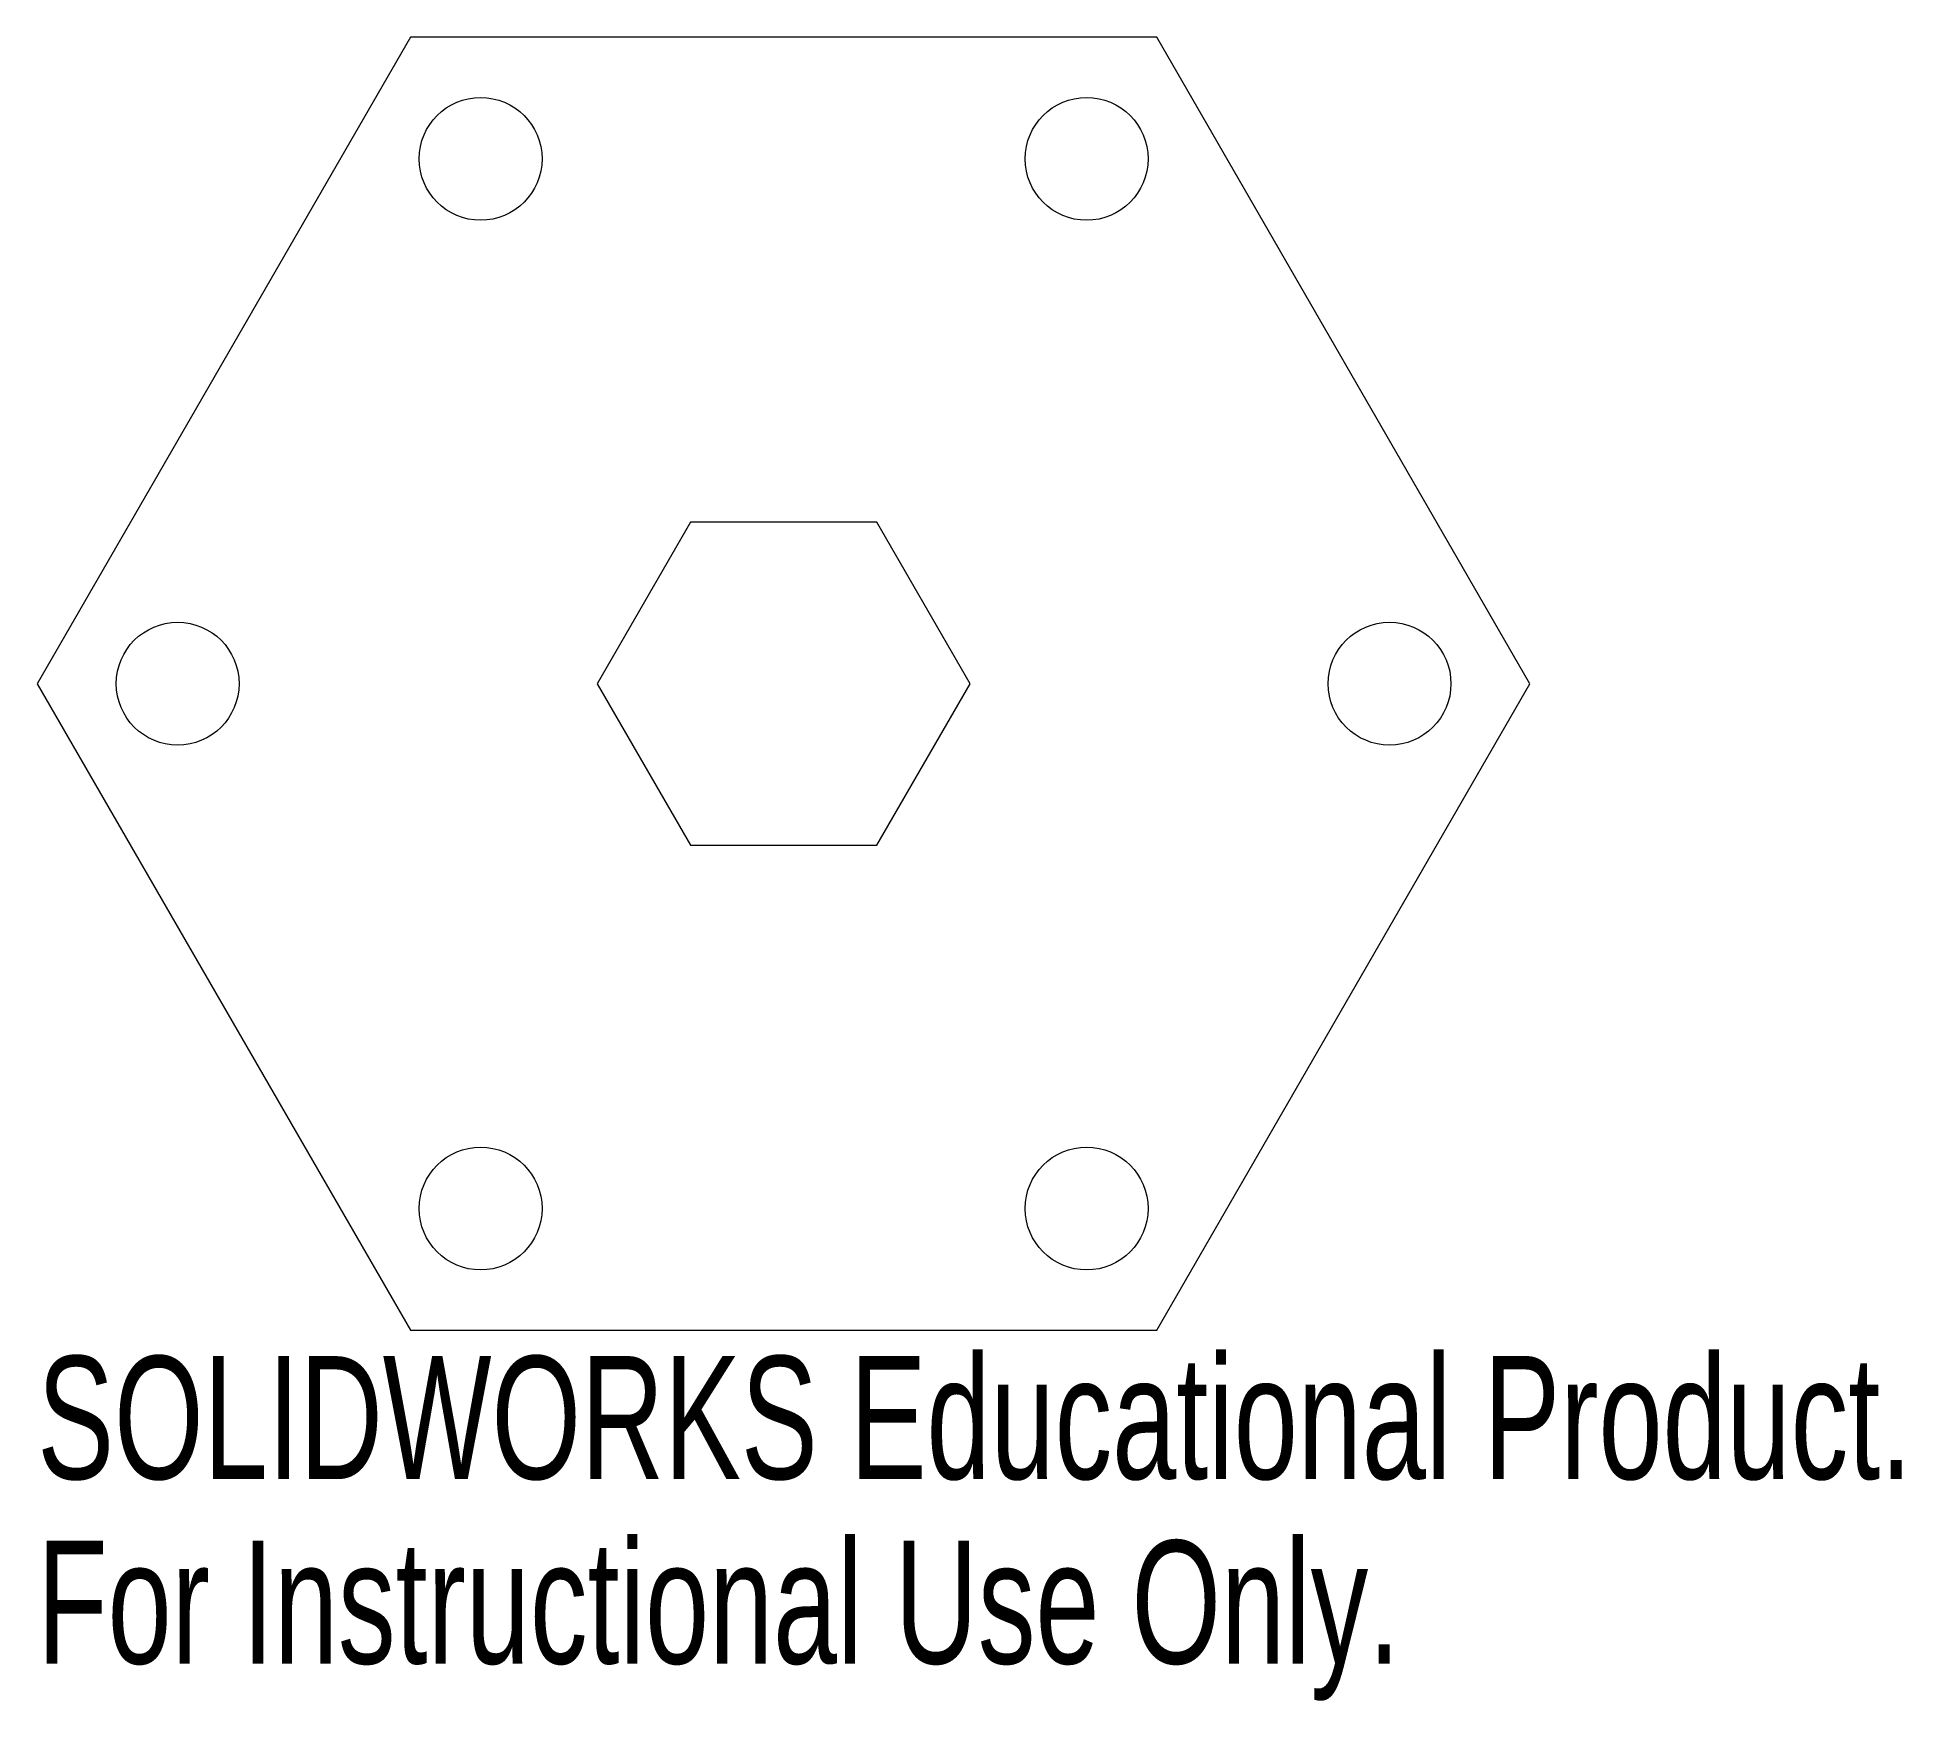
# Model space of a CAD drawing. Header units: inches. Extents: x -1.15 to 1.73, y -1.57 to 1.
import ezdxf

# ---------------------------------------------------------------- set-up
doc = ezdxf.new("R2010")
doc.units = ezdxf.units.IN
doc.header["$MEASUREMENT"] = 0
doc.styles.add('SLDTEXTSTYLE0', font='TXT', dxfattribs={"width": 0.7})

msp = doc.modelspace()

# ---------------------------------------------------------------- linework, layer by layer
at = {"color": 7, "linetype": 'Continuous', "lineweight": 15}
for p, q in [((-0.5774, 1), (-1.1547, 0)), ((0.5774, 1), (-0.5774, 1)), ((1.1547, 0), (0.5774, 1)), ((-0.1443, 0.25), (-0.2887, 0)), ((0.1443, 0.25), (-0.1443, 0.25)), ((0.2887, 0), (0.1443, 0.25)), ((-1.1547, 0), (-0.5774, -1)), ((-0.2887, 0), (-0.1443, -0.25)), ((0.1443, -0.25), (0.2887, 0)), ((0.5774, -1), (1.1547, 0)), ((-0.1443, -0.25), (0.1443, -0.25)), ((-0.5774, -1), (0.5774, -1))]:
    msp.add_line(p, q, dxfattribs=at)
for centre in [(-0.4688, 0.8119), (0.4688, 0.8119), (-0.9375, 0), (0.9375, 0), (-0.4688, -0.8119), (0.4688, -0.8119)]:
    msp.add_circle(centre, 0.095, dxfattribs=at)

# ---------------------------------------------------------------- texts
at = {"color": 7, "linetype": 'Continuous', "char_height": 0.1903, "attachment_point": 1, "style": 'SLDTEXTSTYLE0'}
for s, insert in [('SOLIDWORKS Educational Product.', (-1.1547, -1.0401)), ('For Instructional Use Only.', (-1.1547, -1.3256))]:
    msp.add_mtext(s, dxfattribs=dict(at, insert=insert))

doc.saveas('drawing.dxf')
